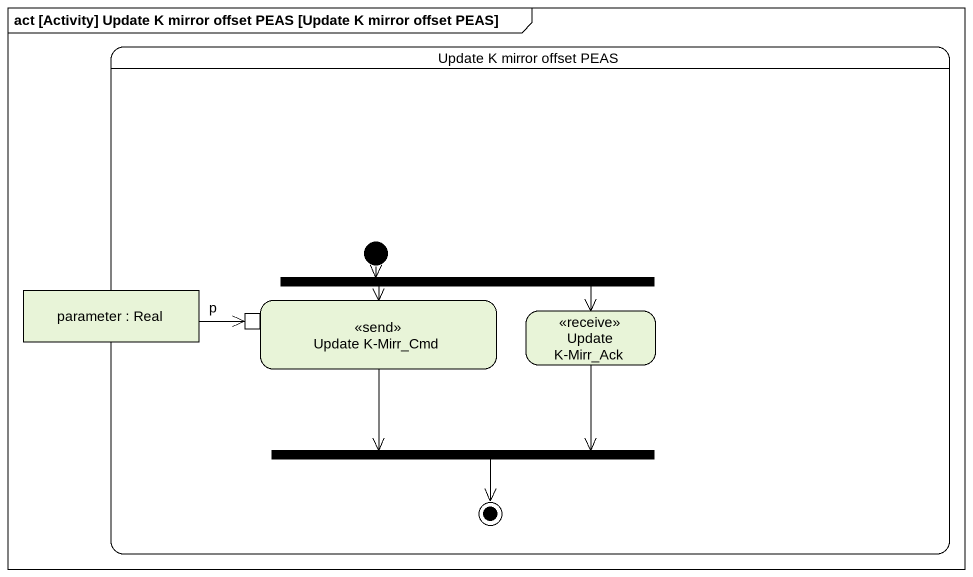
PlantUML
@startuml
mainframe act [Activity] Update K mirror offset PEAS [Update K mirror offset PEAS]
hide empty description
state "Update K mirror offset PEAS" as Update_K_mirror_offset_PEAS {
  state "parameter : Real" as parameter <<object>>
  state "Update K-Mirr_Cmd" as Update_K_Mirr_Cmd <<send>> {
    state p <<inputPin>>
  }
  state fork1 <<fork>>
  state "Update K-Mirr_Ack" as Update_K_Mirr_Ack <<receive>>
  state fork2 <<join>>
  [*] -right-> fork1
  fork2 --> [*]
}
parameter -right-> p
Update_K_Mirr_Cmd --> fork2
fork1 -left-> Update_K_Mirr_Cmd
fork1 -right-> Update_K_Mirr_Ack
Update_K_Mirr_Ack --> fork2
@enduml
